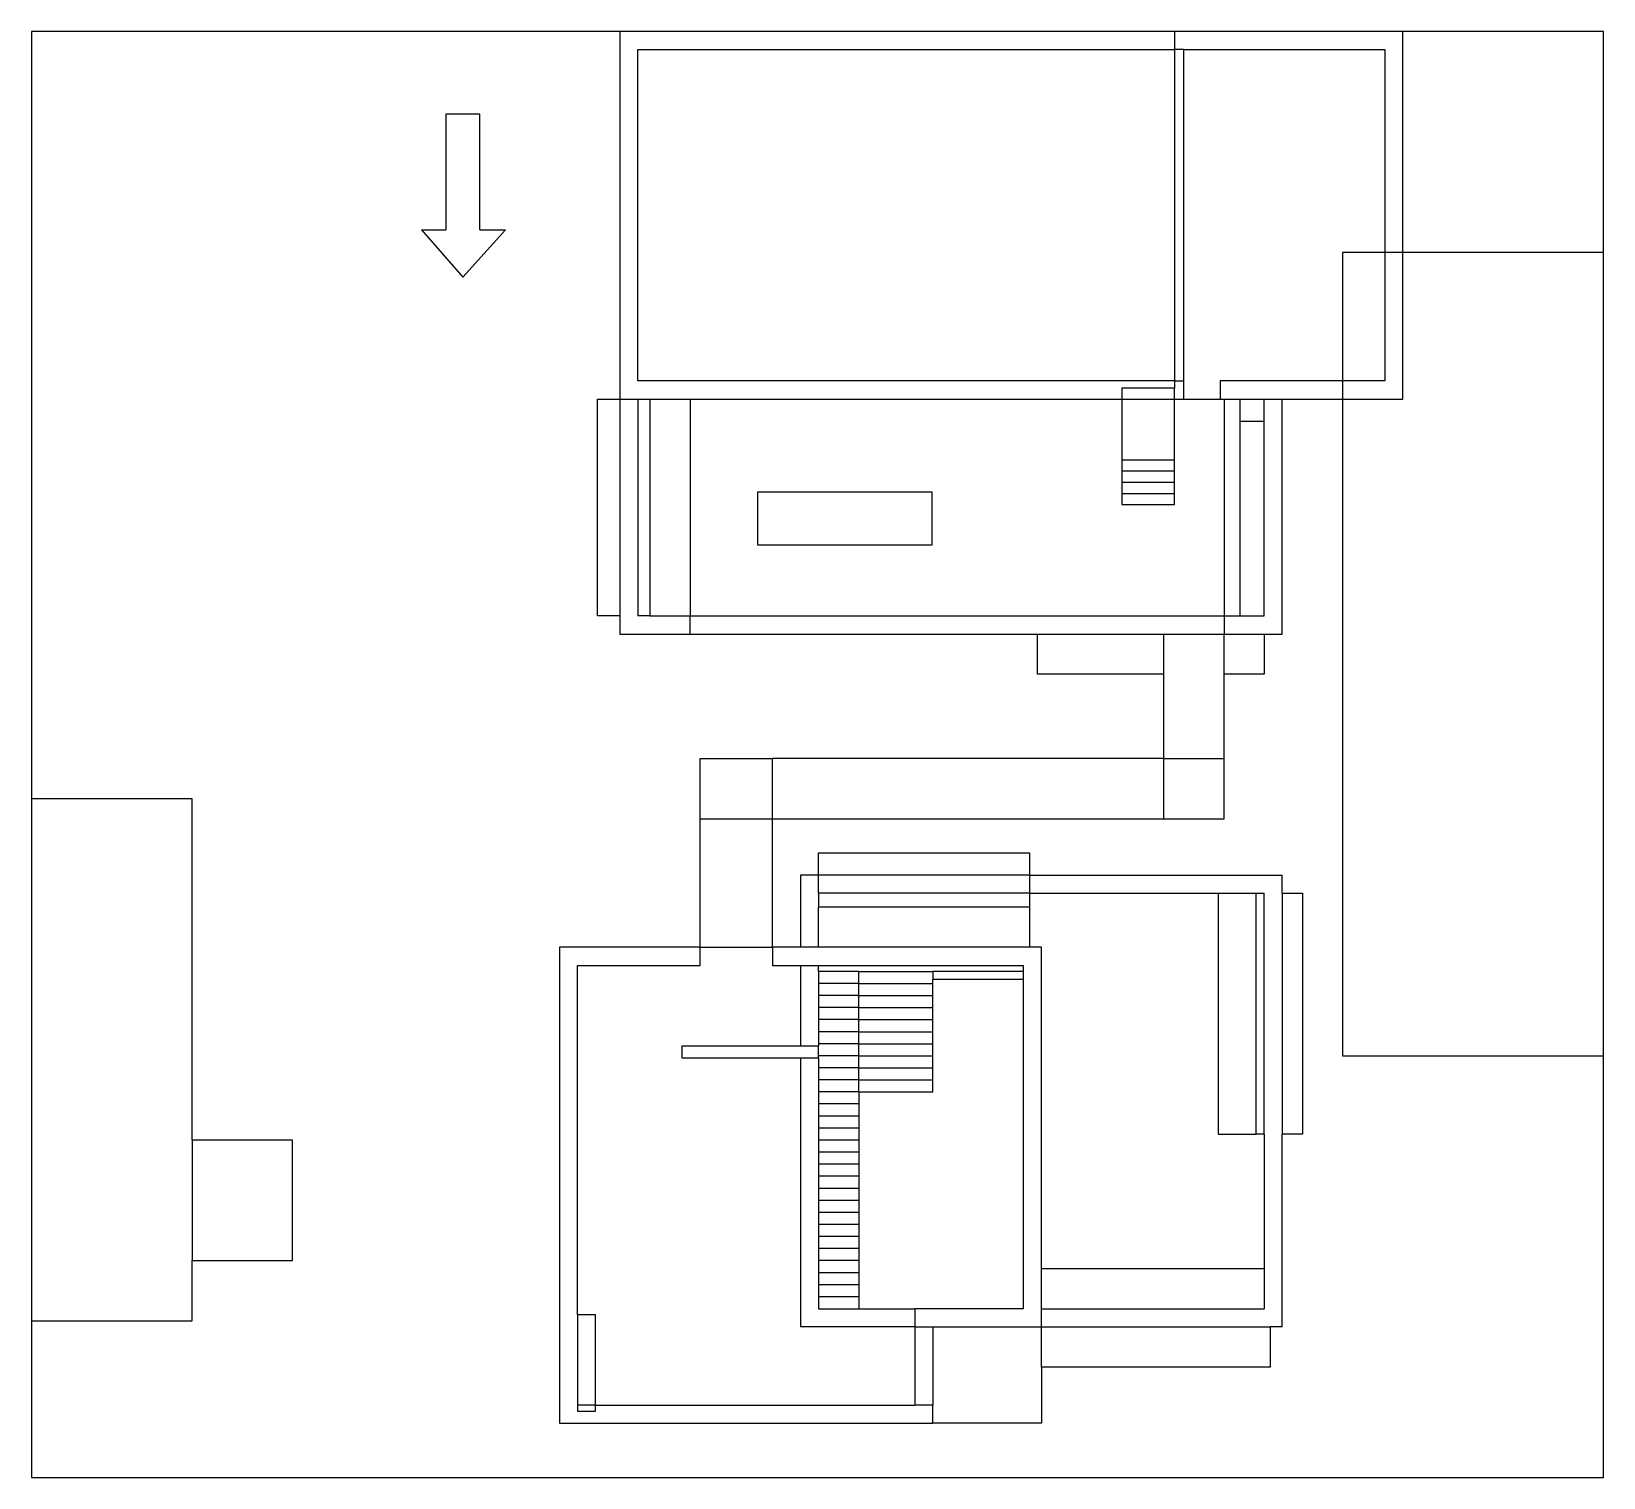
# Model space of a CAD drawing. Extents: x -18984 to 20166, y -18133 to 17867.
import ezdxf

# ---------------------------------------------------------------- set-up
doc = ezdxf.new("R2010")
doc.units = 0
doc.layers.get('0').update_dxf_attribs({"linetype": 'CONTINUOUS'})
doc.layers.add('SECTIONCUTEDGES', color=7, linetype='CONTINUOUS')

msp = doc.modelspace()

# ---------------------------------------------------------------- linework, layer by layer
for p, q in [((-4334, 17867), (-18984, 17867)), ((-18984, 17867), (-18984, -1233)), ((20166, 17867), (15166, 17867)), ((20166, 12367), (20166, 17867)), ((-8668, 15810), (-8668, 12926)), ((-7820, 15810), (-8668, 15810)), ((-7820, 12926), (-7820, 15810)), ((-9270, 12926), (-8668, 12926)), ((-9270, 12926), (-8244, 11750)), ((-8244, 11750), (-7178, 12926)), ((-7820, 12926), (-7178, 12926)), ((-4884, 8717), (-4334, 8717)), ((-4884, 3317), (-4884, 8717)), ((-4334, 8717), (-4334, 3317)), ((-3884, 8717), (-3884, 3317)), ((-3584, 8717), (-3584, 3317)), ((-2584, 8717), (-2584, 3317)), ((10716, 8717), (10716, 3317)), ((11116, 8167), (11116, 8717)), ((11716, 8167), (11716, 8717)), ((12166, 2867), (12166, 8717)), ((11116, 8167), (11716, 8167)), ((11116, 3317), (11116, 8167)), ((11716, 3317), (11716, 8167)), ((8166, 7207), (8166, 6927)), ((9478, 6927), (9478, 7207)), ((8166, 6927), (8166, 6647)), ((8166, 6927), (9478, 6927)), ((9478, 6647), (9478, 6927)), ((-904, 6399), (-904, 5087)), ((3446, 6399), (-904, 6399)), ((3446, 5087), (3446, 6399)), ((8166, 6647), (8166, 6367)), ((8166, 6647), (9478, 6647)), ((8166, 6367), (8166, 6087)), ((8166, 6367), (9478, 6367)), ((9478, 6367), (9478, 6647)), ((9478, 6087), (9478, 6367)), ((8166, 6087), (9478, 6087)), ((-904, 5087), (3446, 5087)), ((-4334, 3317), (-4884, 3317)), ((-4334, 3317), (-4334, 2867)), ((-3584, 3317), (-3884, 3317)), ((-3584, 3317), (-2584, 3317)), ((-2584, 2867), (-2584, 3317)), ((-2584, 3317), (10716, 3317)), ((10716, 3317), (10716, 2867)), ((10716, 3317), (11116, 3317)), ((11116, 3317), (11716, 3317)), ((-4334, 2867), (-2584, 2867)), ((-2584, 2867), (6066, 2867)), ((6066, 1867), (6066, 2867)), ((6066, 2867), (9216, 2867)), ((9216, 2867), (10716, 2867)), ((9216, 1867), (9216, 2867)), ((10716, 2867), (11716, 2867)), ((10716, 1867), (10716, 2867)), ((11716, 2867), (12166, 2867)), ((11716, 2867), (11716, 1867)), ((9216, 1867), (6066, 1867)), ((9216, -233), (9216, 1867)), ((11716, 1867), (10716, 1867)), ((10716, -233), (10716, 1867)), ((-2334, -1733), (-2334, -233)), ((-2334, -233), (-534, -233)), ((-534, -1733), (-534, -233)), ((9216, -233), (-534, -233)), ((9216, -233), (10716, -233)), ((9216, -1733), (9216, -233)), ((10716, -1733), (10716, -233)), ((-2334, -1733), (-534, -1733)), ((-2334, -4933), (-2334, -1733)), ((-534, -1733), (9216, -1733)), ((-534, -4933), (-534, -1733)), ((9216, -1733), (10716, -1733)), ((616, -2583), (5866, -2583)), ((616, -3133), (616, -2583)), ((5866, -2583), (5866, -3133)), ((616, -3133), (166, -3133)), ((166, -3133), (166, -4933)), ((616, -3583), (616, -3133)), ((5866, -3133), (616, -3133)), ((5866, -3133), (5866, -3583)), ((5866, -3133), (12166, -3133)), ((12166, -3583), (12166, -3133)), ((5866, -3583), (616, -3583)), ((616, -3583), (616, -3933)), ((5866, -3583), (10566, -3583)), ((5866, -3583), (5866, -3933)), ((10566, -3583), (11516, -3583)), ((10566, -3583), (10566, -9583)), ((11516, -3583), (11716, -3583)), ((11516, -9583), (11516, -3583)), ((11716, -9583), (11716, -3583)), ((12166, -3583), (12666, -3583)), ((12166, -3583), (12166, -9583)), ((12666, -3583), (12666, -9583)), ((616, -4933), (616, -3933)), ((5866, -3933), (616, -3933)), ((5866, -3933), (5866, -4933)), ((-2334, -4933), (-534, -4933)), ((166, -5383), (166, -7383)), ((616, -5533), (616, -5383)), ((1616, -5533), (616, -5533)), ((616, -5533), (616, -5833)), ((1616, -5833), (616, -5833)), ((616, -5833), (616, -6133)), ((1616, -5533), (3466, -5533)), ((1616, -5833), (1616, -5533)), ((1616, -6133), (1616, -5833)), ((1616, -5833), (3466, -5833)), ((3466, -5533), (3466, -5733)), ((5716, -5533), (3466, -5533)), ((3466, -5833), (3466, -5733)), ((5716, -5733), (3466, -5733)), ((3466, -6133), (3466, -5833)), ((1616, -6133), (616, -6133)), ((616, -6133), (616, -6433)), ((1616, -6433), (1616, -6133)), ((1616, -6133), (3466, -6133)), ((3466, -6433), (3466, -6133)), ((1616, -6433), (616, -6433)), ((616, -6433), (616, -6733)), ((1616, -6433), (3466, -6433)), ((1616, -6733), (1616, -6433)), ((3466, -6733), (3466, -6433)), ((1616, -6733), (616, -6733)), ((616, -6733), (616, -7033)), ((1616, -7033), (616, -7033)), ((616, -7033), (616, -7333)), ((1616, -6733), (3466, -6733)), ((1616, -7033), (1616, -6733)), ((1616, -7033), (3466, -7033)), ((1616, -7333), (1616, -7033)), ((3466, -7033), (3466, -6733)), ((3466, -7333), (3466, -7033)), ((-2784, -7383), (-2784, -7683)), ((-2784, -7383), (166, -7383)), ((166, -7383), (616, -7383)), ((1616, -7333), (616, -7333)), ((616, -7333), (616, -7383)), ((616, -7633), (616, -7383)), ((1616, -7333), (3466, -7333)), ((1616, -7633), (1616, -7333)), ((3466, -7633), (3466, -7333)), ((-2784, -7683), (166, -7683)), ((166, -7683), (166, -14383)), ((166, -7683), (616, -7683)), ((1616, -7633), (616, -7633)), ((616, -7683), (616, -7633)), ((616, -7683), (616, -7933)), ((1616, -7633), (3466, -7633)), ((1616, -7933), (1616, -7633)), ((3466, -7933), (3466, -7633)), ((20166, -18133), (20166, -7633)), ((1616, -7933), (616, -7933)), ((616, -7933), (616, -8233)), ((1616, -7933), (3466, -7933)), ((1616, -8233), (1616, -7933)), ((3466, -8233), (3466, -7933)), ((1616, -8233), (616, -8233)), ((616, -8233), (616, -8533)), ((1616, -8533), (616, -8533)), ((616, -8533), (616, -8833)), ((1616, -8233), (3466, -8233)), ((1616, -8533), (1616, -8233)), ((1616, -8533), (3466, -8533)), ((1616, -8533), (1616, -8833)), ((3466, -8533), (3466, -8233)), ((1616, -8833), (616, -8833)), ((616, -8833), (616, -9133)), ((1616, -8833), (1616, -9133)), ((1616, -9133), (616, -9133)), ((616, -9133), (616, -9433)), ((1616, -9133), (1616, -9433)), ((1616, -9433), (616, -9433)), ((616, -9433), (616, -9733)), ((1616, -9733), (616, -9733)), ((616, -9733), (616, -10033)), ((1616, -9433), (1616, -9733)), ((1616, -9733), (1616, -10033)), ((10566, -9583), (11516, -9583)), ((11716, -9583), (11516, -9583)), ((11716, -9583), (11716, -12933)), ((12166, -14383), (12166, -9583)), ((12666, -9583), (12166, -9583)), ((1616, -10033), (616, -10033)), ((616, -10033), (616, -10333)), ((1616, -10033), (1616, -10333)), ((1616, -10333), (616, -10333)), ((616, -10333), (616, -10633)), ((1616, -10333), (1616, -10633)), ((1616, -10633), (616, -10633)), ((616, -10633), (616, -10933)), ((1616, -10933), (616, -10933)), ((616, -10933), (616, -11233)), ((1616, -10633), (1616, -10933)), ((1616, -10933), (1616, -11233)), ((1616, -11233), (616, -11233)), ((616, -11233), (616, -11533)), ((1616, -11233), (1616, -11533)), ((1616, -11533), (616, -11533)), ((616, -11533), (616, -11833)), ((1616, -11533), (1616, -11833)), ((1616, -11833), (616, -11833)), ((616, -11833), (616, -12133)), ((1616, -12133), (616, -12133)), ((616, -12133), (616, -12433)), ((1616, -11833), (1616, -12133)), ((1616, -12133), (1616, -12433)), ((1616, -12433), (616, -12433)), ((616, -12433), (616, -12733)), ((1616, -12433), (1616, -12733)), ((1616, -12733), (616, -12733)), ((616, -12733), (616, -13033)), ((1616, -12733), (1616, -13033)), ((1616, -13033), (616, -13033)), ((616, -13033), (616, -13333)), ((1616, -13033), (1616, -13333)), ((11716, -12933), (6166, -12933)), ((11716, -12933), (11716, -13933)), ((1616, -13333), (616, -13333)), ((616, -13333), (616, -13633)), ((1616, -13633), (616, -13633)), ((616, -13633), (616, -13933)), ((1616, -13333), (1616, -13633)), ((1616, -13633), (1616, -13933)), ((616, -13933), (1616, -13933)), ((1616, -13933), (3016, -13933)), ((6166, -13933), (11716, -13933)), ((-18984, -14233), (-18984, -18133)), ((3016, -14383), (166, -14383)), ((3016, -14383), (3016, -16333)), ((3466, -14383), (3466, -16333)), ((6166, -15383), (6166, -14383)), ((6166, -14383), (11866, -14383)), ((11866, -14383), (11866, -15383)), ((12166, -14383), (11866, -14383)), ((11866, -15383), (6166, -15383)), ((6166, -15383), (6166, -16783)), ((6166, -16783), (3466, -16783)), ((-18984, -18133), (20166, -18133))]:
    msp.add_line(p, q)
at = {"layer": 'SECTIONCUTEDGES'}
for p, q in [((-4334, 17867), (-4334, 8717)), ((9478, 17867), (-4334, 17867)), ((9478, 17867), (9478, 17417)), ((15166, 17867), (9478, 17867)), ((15166, 12367), (15166, 17867)), ((-3884, 9167), (-3884, 17417)), ((-3884, 17417), (9478, 17417)), ((9716, 17417), (9478, 17417)), ((9478, 17417), (9478, 9167)), ((9716, 9167), (9716, 17417)), ((9716, 17417), (14716, 17417)), ((14716, 17417), (14716, 12367)), ((14716, 12367), (13666, 12367)), ((13666, 12367), (13666, 9167)), ((14716, 12367), (14716, 9167)), ((15166, 12367), (14716, 12367)), ((15166, 8717), (15166, 12367)), ((20166, 12367), (15166, 12367)), ((20166, -7633), (20166, 12367)), ((9478, 9167), (-3884, 9167)), ((9478, 9167), (9716, 9167)), ((9478, 9167), (9478, 8987)), ((9716, 8717), (9716, 9167)), ((10616, 9167), (10616, 8717)), ((13666, 9167), (10616, 9167)), ((14716, 9167), (13666, 9167)), ((13666, 9167), (13666, 8717)), ((-4334, 8717), (-3884, 8717)), ((-3884, 8717), (-3584, 8717)), ((-3584, 8717), (-2584, 8717)), ((-2584, 8717), (8166, 8717)), ((9478, 8987), (8166, 8987)), ((8166, 8987), (8166, 8717)), ((8166, 8717), (8166, 7207)), ((8166, 8717), (9478, 8717)), ((9478, 8717), (9478, 8987)), ((9478, 8717), (9716, 8717)), ((9478, 7207), (9478, 8717)), ((9716, 8717), (10616, 8717)), ((10616, 8717), (10716, 8717)), ((10716, 8717), (11116, 8717)), ((11116, 8717), (11716, 8717)), ((11716, 8717), (12166, 8717)), ((12166, 8717), (13666, 8717)), ((13666, 8717), (13666, -7633)), ((13666, 8717), (15166, 8717)), ((8166, 7207), (9478, 7207)), ((-18984, -1233), (-18984, -14233)), ((-14984, -1233), (-18984, -1233)), ((-14984, -9733), (-14984, -1233)), ((-2334, -4933), (-5834, -4933)), ((-5834, -4933), (-5834, -16783)), ((-2334, -5383), (-2334, -4933)), ((166, -4933), (-534, -4933)), ((-534, -4933), (-534, -5383)), ((616, -4933), (166, -4933)), ((5866, -4933), (616, -4933)), ((6166, -4933), (5866, -4933)), ((6166, -12933), (6166, -4933)), ((-5384, -5383), (-2334, -5383)), ((-5384, -14083), (-5384, -5383)), ((-534, -5383), (166, -5383)), ((166, -5383), (616, -5383)), ((616, -5383), (5716, -5383)), ((5716, -5383), (5716, -5533)), ((5716, -5533), (5716, -5733)), ((5716, -5733), (5716, -13933)), ((13666, -7633), (20166, -7633)), ((-12483, -9733), (-14984, -9733)), ((-14984, -9733), (-14984, -12733)), ((-12483, -12733), (-12483, -9733)), ((-14984, -12733), (-12483, -12733)), ((-14984, -14233), (-14984, -12733)), ((6166, -13933), (6166, -12933)), ((-4934, -14083), (-5384, -14083)), ((-5384, -14083), (-5384, -16333)), ((-4934, -16333), (-4934, -14083)), ((5716, -13933), (3016, -13933)), ((3016, -13933), (3016, -14383)), ((6166, -14383), (6166, -13933)), ((-18984, -14233), (-14984, -14233)), ((3016, -14383), (3466, -14383)), ((3466, -14383), (6166, -14383)), ((-5384, -16333), (-5384, -16483)), ((-4934, -16333), (-5384, -16333)), ((-4934, -16483), (-4934, -16333)), ((-4934, -16333), (3016, -16333)), ((3466, -16333), (3016, -16333)), ((3466, -16783), (3466, -16333)), ((-5834, -16783), (3466, -16783)), ((-5384, -16483), (-4934, -16483))]:
    msp.add_line(p, q, dxfattribs=at)

doc.saveas('drawing.dxf')
